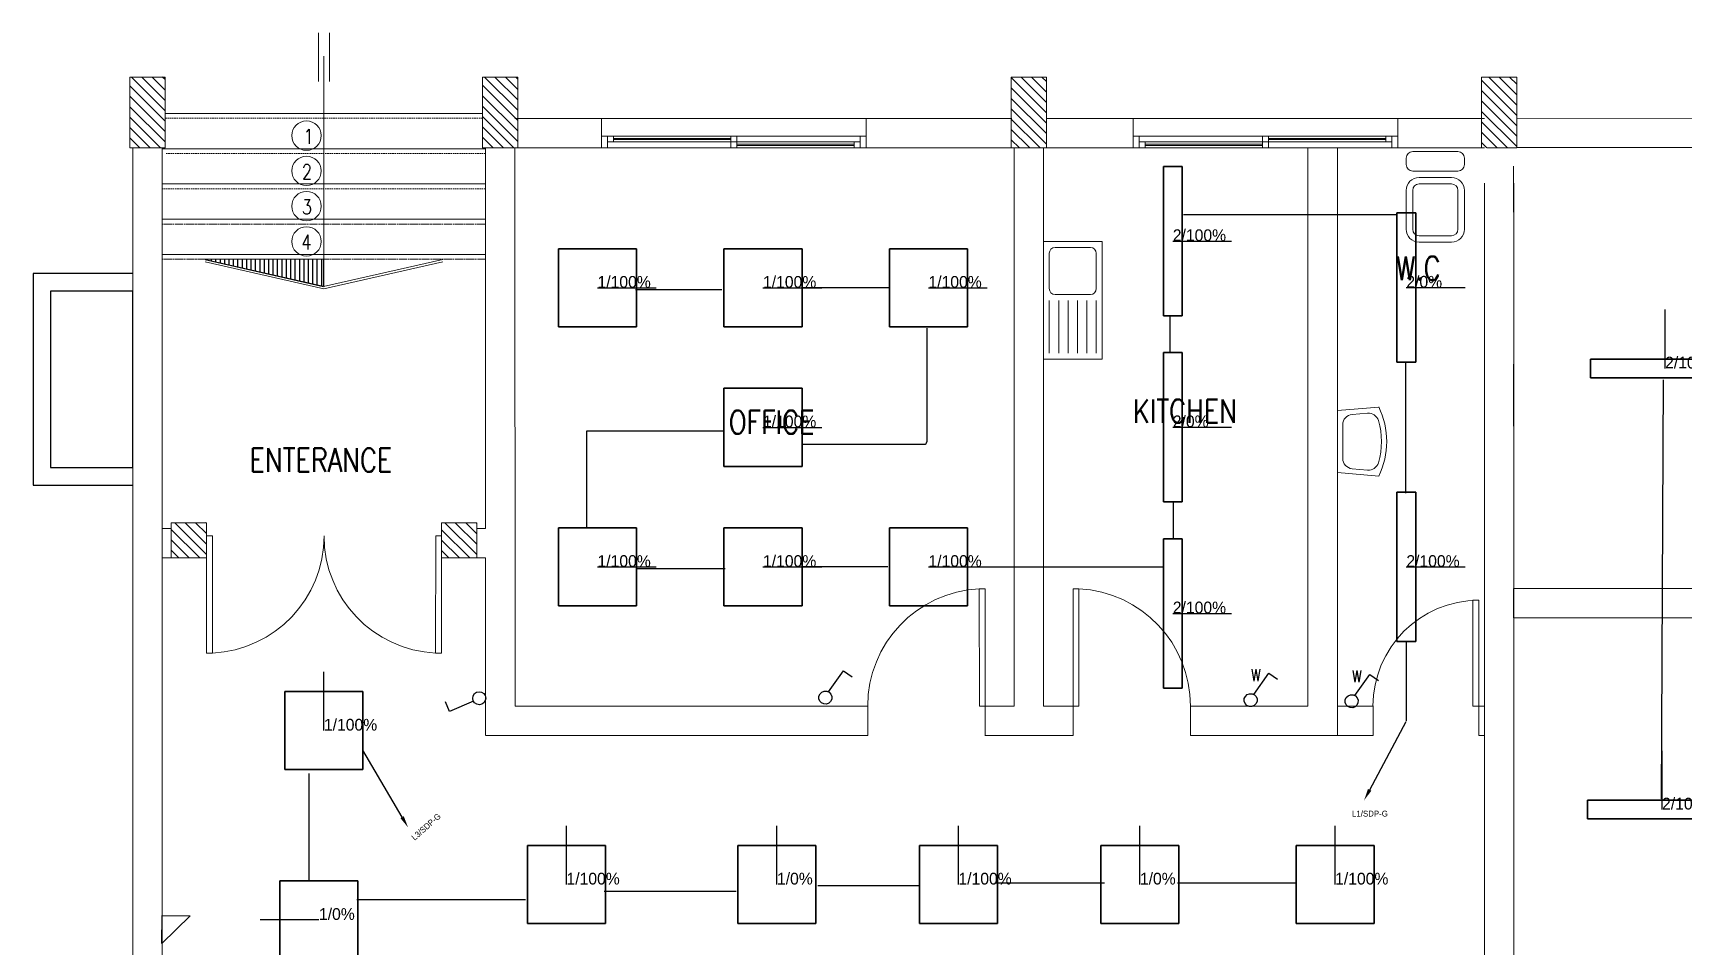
# Model space of a CAD drawing. Header units: millimetres. Extents: x 303 to 36482, y 801 to 16131.
# Drawn here: x 303 to 14342, y 8358 to 16131 of the extents above; entities that cross this region are included whole.
import ezdxf
from ezdxf import colors
from ezdxf.entities.mleader import LeaderData, LeaderLine
from ezdxf.enums import TextEntityAlignment as Align
from ezdxf.math import Vec2, Vec3

# ---------------------------------------------------------------- set-up
doc = ezdxf.new("R2010")
doc.units = ezdxf.units.MM
doc.header["$MEASUREMENT"] = 0
doc.linetypes.add('DASHED2', pattern=[9.525, 6.35, -3.175])
for name, color, linetype, lineweight in [('COLUMNS', 5, 'Continuous', 0), ('COLUMNS1', 4, 'Continuous', 0), ('DOOR', 2, 'Continuous', 0), ('E-LT-SW', 7, 'Continuous', 25), ('STAIR', 2, 'Continuous', 0), ('TEXT', 2, 'Continuous', 0), ('WALL', 7, 'Continuous', 0), ('WC', 2, 'Continuous', 0), ('WINDOW', 4, 'Continuous', 0)]:
    doc.layers.add(name, color=color, linetype=linetype, lineweight=lineweight)
for name, color, linetype in [('DLXLUM', 2, 'Continuous'), ('DLXLUMEX', 2, 'Continuous'), ('HATCH', 1, 'Continuous'), ('R2V', 6, 'Continuous'), ('Wiring1', 80, 'Continuous')]:
    doc.layers.add(name, color=color, linetype=linetype)
doc.styles.add('ROMANS', font='romans.shx', dxfattribs={"width": 0.7, "height": 2.5})
doc.styles.add('ROMDIM', font='romans.shx', dxfattribs={"width": 0.65})
pattern_1 = [(225, (-2737684.39, -9928946.41), (44.19417382, -44.19417382), [])]
pattern_2 = [(225, (-2738184.39, -9928946.41), (44.19417382, -44.19417382), [])]

# ---------------------------------------------------------------- blocks, each defined once
blk = doc.blocks.new('*U17')
for p, q in [((332, 332), (-332, 332)), ((-332, 332), (-332, -332)), ((-332, 332), (-332, -332)), ((-332, -332), (-332, 332)), ((-332, 332), (-332, 332)), ((332, 332), (-332, 332)), ((-332, 332), (-332, 332)), ((-332, 332), (332, 332)), ((-332, -332), (-332, 332)), ((-332, 332), (332, 332)), ((332, -332), (332, 332)), ((332, 332), (332, 332)), ((332, -332), (332, 332)), ((332, 332), (332, 332)), ((332, 332), (332, -332)), ((332, 332), (332, -332)), ((-332, -332), (332, -332)), ((-332, -332), (-332, -332)), ((-332, -332), (332, -332)), ((332, -332), (-332, -332)), ((-332, -332), (-332, -332)), ((332, -332), (-332, -332)), ((332, -332), (332, -332)), ((332, -332), (332, -332))]:
    blk.add_line(p, q)
at = {"color": 1}
blk.add_line((0, 0), (500, 0), dxfattribs=at)
at = {"layer": 'DLXLUMEX', "color": 7}
blk.add_text('1/100%', height=100, dxfattribs=at).set_placement((0, 0))
blk = doc.blocks.new('*U42')
for p, q in [((332, 332), (-332, 332)), ((-332, 332), (-332, -332)), ((-332, 332), (-332, -332)), ((-332, -332), (-332, 332)), ((-332, 332), (-332, 332)), ((332, 332), (-332, 332)), ((-332, 332), (-332, 332)), ((-332, 332), (332, 332)), ((-332, -332), (-332, 332)), ((-332, 332), (332, 332)), ((332, -332), (332, 332)), ((332, 332), (332, 332)), ((332, -332), (332, 332)), ((332, 332), (332, 332)), ((332, 332), (332, -332)), ((332, 332), (332, -332)), ((-332, -332), (332, -332)), ((-332, -332), (-332, -332)), ((-332, -332), (332, -332)), ((332, -332), (-332, -332)), ((-332, -332), (-332, -332)), ((332, -332), (-332, -332)), ((332, -332), (332, -332)), ((332, -332), (332, -332))]:
    blk.add_line(p, q)
at = {"color": 1}
blk.add_line((0, 0), (500, 0), dxfattribs=at)
at = {"layer": 'DLXLUMEX', "color": 7}
blk.add_text('1/100%', height=100, dxfattribs=at).set_placement((0, 0))
blk = doc.blocks.new('*U53')
for p, q in [((332, 332), (-332, 332)), ((-332, 332), (-332, -332)), ((-332, 332), (-332, -332)), ((-332, -332), (-332, 332)), ((-332, 332), (-332, 332)), ((332, 332), (-332, 332)), ((-332, 332), (-332, 332)), ((-332, 332), (332, 332)), ((-332, -332), (-332, 332)), ((-332, 332), (332, 332)), ((332, -332), (332, 332)), ((332, 332), (332, 332)), ((332, -332), (332, 332)), ((332, 332), (332, 332)), ((332, 332), (332, -332)), ((332, 332), (332, -332)), ((-332, -332), (332, -332)), ((-332, -332), (-332, -332)), ((-332, -332), (332, -332)), ((332, -332), (-332, -332)), ((-332, -332), (-332, -332)), ((332, -332), (-332, -332)), ((332, -332), (332, -332)), ((332, -332), (332, -332))]:
    blk.add_line(p, q)
at = {"color": 1}
blk.add_line((0, 0), (500, 0), dxfattribs=at)
at = {"layer": 'DLXLUMEX', "color": 7}
blk.add_text('1/100%', height=100, dxfattribs=at).set_placement((0, 0))
blk = doc.blocks.new('*U64')
for p, q in [((332, 332), (-332, 332)), ((-332, 332), (-332, -332)), ((-332, 332), (-332, -332)), ((-332, -332), (-332, 332)), ((-332, 332), (-332, 332)), ((332, 332), (-332, 332)), ((-332, 332), (-332, 332)), ((-332, 332), (332, 332)), ((-332, -332), (-332, 332)), ((-332, 332), (332, 332)), ((332, -332), (332, 332)), ((332, 332), (332, 332)), ((332, -332), (332, 332)), ((332, 332), (332, 332)), ((332, 332), (332, -332)), ((332, 332), (332, -332)), ((-332, -332), (332, -332)), ((-332, -332), (-332, -332)), ((-332, -332), (332, -332)), ((332, -332), (-332, -332)), ((-332, -332), (-332, -332)), ((332, -332), (-332, -332)), ((332, -332), (332, -332)), ((332, -332), (332, -332))]:
    blk.add_line(p, q)
at = {"color": 1}
blk.add_line((0, 0), (500, 0), dxfattribs=at)
at = {"layer": 'DLXLUMEX', "color": 7}
blk.add_text('1/100%', height=100, dxfattribs=at).set_placement((0, 0))
blk = doc.blocks.new('*U75')
for p, q in [((332, 332), (-332, 332)), ((-332, 332), (-332, -332)), ((-332, 332), (-332, -332)), ((-332, -332), (-332, 332)), ((-332, 332), (-332, 332)), ((332, 332), (-332, 332)), ((-332, 332), (-332, 332)), ((-332, 332), (332, 332)), ((-332, -332), (-332, 332)), ((-332, 332), (332, 332)), ((332, -332), (332, 332)), ((332, 332), (332, 332)), ((332, -332), (332, 332)), ((332, 332), (332, 332)), ((332, 332), (332, -332)), ((332, 332), (332, -332)), ((-332, -332), (332, -332)), ((-332, -332), (-332, -332)), ((-332, -332), (332, -332)), ((332, -332), (-332, -332)), ((-332, -332), (-332, -332)), ((332, -332), (-332, -332)), ((332, -332), (332, -332)), ((332, -332), (332, -332))]:
    blk.add_line(p, q)
at = {"color": 1}
blk.add_line((0, 0), (500, 0), dxfattribs=at)
at = {"layer": 'DLXLUMEX', "color": 7}
blk.add_text('1/100%', height=100, dxfattribs=at).set_placement((0, 0))
blk = doc.blocks.new('*U86')
for p, q in [((332, 332), (-332, 332)), ((-332, 332), (-332, -332)), ((-332, 332), (-332, -332)), ((-332, -332), (-332, 332)), ((-332, 332), (-332, 332)), ((332, 332), (-332, 332)), ((-332, 332), (-332, 332)), ((-332, 332), (332, 332)), ((-332, -332), (-332, 332)), ((-332, 332), (332, 332)), ((332, -332), (332, 332)), ((332, 332), (332, 332)), ((332, -332), (332, 332)), ((332, 332), (332, 332)), ((332, 332), (332, -332)), ((332, 332), (332, -332)), ((-332, -332), (332, -332)), ((-332, -332), (-332, -332)), ((-332, -332), (332, -332)), ((332, -332), (-332, -332)), ((-332, -332), (-332, -332)), ((332, -332), (-332, -332)), ((332, -332), (332, -332)), ((332, -332), (332, -332))]:
    blk.add_line(p, q)
at = {"color": 1}
blk.add_line((0, 0), (500, 0), dxfattribs=at)
at = {"layer": 'DLXLUMEX', "color": 7}
blk.add_text('1/100%', height=100, dxfattribs=at).set_placement((0, 0))
blk = doc.blocks.new('*U97')
for p, q in [((332, 332), (-332, 332)), ((-332, 332), (-332, -332)), ((-332, 332), (-332, -332)), ((-332, -332), (-332, 332)), ((-332, 332), (-332, 332)), ((332, 332), (-332, 332)), ((-332, 332), (-332, 332)), ((-332, 332), (332, 332)), ((-332, -332), (-332, 332)), ((-332, 332), (332, 332)), ((332, -332), (332, 332)), ((332, 332), (332, 332)), ((332, -332), (332, 332)), ((332, 332), (332, 332)), ((332, 332), (332, -332)), ((332, 332), (332, -332)), ((-332, -332), (332, -332)), ((-332, -332), (-332, -332)), ((-332, -332), (332, -332)), ((332, -332), (-332, -332)), ((-332, -332), (-332, -332)), ((332, -332), (-332, -332)), ((332, -332), (332, -332)), ((332, -332), (332, -332))]:
    blk.add_line(p, q)
at = {"color": 1}
blk.add_line((0, 0), (500, 0), dxfattribs=at)
at = {"layer": 'DLXLUMEX', "color": 7}
blk.add_text('1/100%', height=100, dxfattribs=at).set_placement((0, 0))
blk = doc.blocks.new('*U38')
for p, q in [((80, 635), (-80, 635)), ((-80, 635), (-80, -635)), ((-80, 635), (-80, -635)), ((-80, -635), (-80, 635)), ((-80, 635), (-80, 635)), ((80, 635), (-80, 635)), ((-80, 635), (-80, 635)), ((-80, 635), (80, 635)), ((-80, -635), (-80, 635)), ((-80, 635), (80, 635)), ((80, -635), (80, 635)), ((80, 635), (80, 635)), ((80, -635), (80, 635)), ((80, 635), (80, 635)), ((80, 635), (80, -635)), ((80, 635), (80, -635)), ((-80, -635), (80, -635)), ((-80, -635), (-80, -635)), ((-80, -635), (80, -635)), ((80, -635), (-80, -635)), ((-80, -635), (-80, -635)), ((80, -635), (-80, -635)), ((80, -635), (80, -635)), ((80, -635), (80, -635))]:
    blk.add_line(p, q)
at = {"color": 1}
blk.add_line((0, 0), (500, 0), dxfattribs=at)
at = {"layer": 'DLXLUMEX', "color": 7}
blk.add_text('2/100%', height=100, dxfattribs=at).set_placement((0, 0))
blk = doc.blocks.new('*U39')
for p, q in [((80, 635), (-80, 635)), ((-80, 635), (-80, -635)), ((-80, 635), (-80, -635)), ((-80, -635), (-80, 635)), ((-80, 635), (-80, 635)), ((80, 635), (-80, 635)), ((-80, 635), (-80, 635)), ((-80, 635), (80, 635)), ((-80, -635), (-80, 635)), ((-80, 635), (80, 635)), ((80, -635), (80, 635)), ((80, 635), (80, 635)), ((80, -635), (80, 635)), ((80, 635), (80, 635)), ((80, 635), (80, -635)), ((80, 635), (80, -635)), ((-80, -635), (80, -635)), ((-80, -635), (-80, -635)), ((-80, -635), (80, -635)), ((80, -635), (-80, -635)), ((-80, -635), (-80, -635)), ((80, -635), (-80, -635)), ((80, -635), (80, -635)), ((80, -635), (80, -635))]:
    blk.add_line(p, q)
at = {"color": 1}
blk.add_line((0, 0), (500, 0), dxfattribs=at)
at = {"layer": 'DLXLUMEX', "color": 7}
blk.add_text('2/0%', height=100, dxfattribs=at).set_placement((0, 0))
blk = doc.blocks.new('*U40')
for p, q in [((80, 635), (-80, 635)), ((-80, 635), (-80, -635)), ((-80, -635), (-80, 635)), ((-80, 635), (-80, 635)), ((-80, 635), (-80, -635)), ((80, 635), (-80, 635)), ((-80, 635), (-80, 635)), ((-80, 635), (80, 635)), ((-80, -635), (-80, 635)), ((-80, 635), (80, 635)), ((80, -635), (80, 635)), ((80, 635), (80, 635)), ((80, -635), (80, 635)), ((80, 635), (80, 635)), ((80, 635), (80, -635)), ((80, 635), (80, -635)), ((-80, -635), (80, -635)), ((-80, -635), (-80, -635)), ((-80, -635), (80, -635)), ((80, -635), (-80, -635)), ((-80, -635), (-80, -635)), ((80, -635), (-80, -635)), ((80, -635), (80, -635)), ((80, -635), (80, -635))]:
    blk.add_line(p, q)
at = {"color": 1}
blk.add_line((0, 0), (500, 0), dxfattribs=at)
at = {"layer": 'DLXLUMEX', "color": 7}
blk.add_text('2/100%', height=100, dxfattribs=at).set_placement((0, 0))
blk = doc.blocks.new('*U50')
for p, q in [((80, 635), (-80, 635)), ((-80, 635), (-80, -635)), ((-80, 635), (-80, -635)), ((-80, -635), (-80, 635)), ((-80, 635), (-80, 635)), ((-80, 635), (-80, 635)), ((-80, 635), (80, 635)), ((80, 635), (-80, 635)), ((-80, -635), (-80, 635)), ((-80, 635), (80, 635)), ((80, -635), (80, 635)), ((80, 635), (80, 635)), ((80, -635), (80, 635)), ((80, 635), (80, 635)), ((80, 635), (80, -635)), ((80, 635), (80, -635)), ((-80, -635), (80, -635)), ((-80, -635), (-80, -635)), ((-80, -635), (80, -635)), ((80, -635), (-80, -635)), ((-80, -635), (-80, -635)), ((80, -635), (-80, -635)), ((80, -635), (80, -635)), ((80, -635), (80, -635))]:
    blk.add_line(p, q)
at = {"color": 1}
blk.add_line((0, 0), (500, 0), dxfattribs=at)
at = {"layer": 'DLXLUMEX', "color": 7}
blk.add_text('2/100%', height=100, dxfattribs=at).set_placement((0, 0))
blk = doc.blocks.new('*U51')
for p, q in [((80, 635), (-80, 635)), ((-80, 635), (-80, -635)), ((-80, 635), (-80, -635)), ((-80, -635), (-80, 635)), ((-80, 635), (-80, 635)), ((-80, 635), (-80, 635)), ((-80, 635), (80, 635)), ((80, 635), (-80, 635)), ((-80, -635), (-80, 635)), ((-80, 635), (80, 635)), ((80, -635), (80, 635)), ((80, 635), (80, 635)), ((80, -635), (80, 635)), ((80, 635), (80, 635)), ((80, 635), (80, -635)), ((80, 635), (80, -635)), ((-80, -635), (80, -635)), ((-80, -635), (-80, -635)), ((-80, -635), (80, -635)), ((80, -635), (-80, -635)), ((-80, -635), (-80, -635)), ((80, -635), (-80, -635)), ((80, -635), (80, -635)), ((80, -635), (80, -635))]:
    blk.add_line(p, q)
at = {"color": 1}
blk.add_line((0, 0), (500, 0), dxfattribs=at)
at = {"layer": 'DLXLUMEX', "color": 7}
blk.add_text('2/0%', height=100, dxfattribs=at).set_placement((0, 0))
blk = doc.blocks.new('*U61')
at = {"color": 1}
blk.add_line((0, 0), (0, 500), dxfattribs=at)
for p, q in [((635, 80), (-635, 80)), ((-635, 80), (-635, -80)), ((-635, 80), (-635, -80)), ((-635, -80), (-635, 80)), ((-635, 80), (-635, 80)), ((635, 80), (-635, 80)), ((-635, 80), (-635, 80)), ((-635, 80), (635, 80)), ((-635, -80), (-635, 80)), ((-635, 80), (635, 80)), ((635, -80), (635, 80)), ((635, 80), (635, 80)), ((635, -80), (635, 80)), ((635, 80), (635, 80)), ((635, 80), (635, -80)), ((635, 80), (635, -80)), ((-635, -80), (635, -80)), ((-635, -80), (635, -80)), ((635, -80), (-635, -80)), ((-635, -80), (-635, -80)), ((-635, -80), (-635, -80)), ((635, -80), (-635, -80)), ((635, -80), (635, -80)), ((635, -80), (635, -80))]:
    blk.add_line(p, q)
at = {"layer": 'DLXLUMEX', "color": 7}
blk.add_text('2/100%', height=100, dxfattribs=at).set_placement((0, 0))
blk = doc.blocks.new('*U73')
at = {"color": 1}
blk.add_line((0, 0), (0, 500), dxfattribs=at)
for p, q in [((635, 80), (-635, 80)), ((-635, 80), (-635, -80)), ((-635, 80), (-635, -80)), ((-635, -80), (-635, 80)), ((-635, 80), (-635, 80)), ((635, 80), (-635, 80)), ((-635, 80), (-635, 80)), ((-635, 80), (635, 80)), ((-635, -80), (-635, 80)), ((-635, 80), (635, 80)), ((635, -80), (635, 80)), ((635, 80), (635, 80)), ((635, -80), (635, 80)), ((635, 80), (635, 80)), ((635, 80), (635, -80)), ((635, 80), (635, -80)), ((-635, -80), (635, -80)), ((-635, -80), (635, -80)), ((635, -80), (-635, -80)), ((-635, -80), (-635, -80)), ((-635, -80), (-635, -80)), ((635, -80), (-635, -80)), ((635, -80), (635, -80)), ((635, -80), (635, -80))]:
    blk.add_line(p, q)
at = {"layer": 'DLXLUMEX', "color": 7}
blk.add_text('2/100%', height=100, dxfattribs=at).set_placement((0, 0))
blk = doc.blocks.new('*U128')
for p, q in [((332, 332), (-332, 332)), ((-332, 332), (-332, -332)), ((-332, 332), (-332, -332)), ((-332, -332), (-332, 332)), ((-332, 332), (-332, 332)), ((332, 332), (-332, 332)), ((-332, 332), (-332, 332)), ((-332, 332), (332, 332)), ((-332, -332), (-332, 332)), ((-332, 332), (332, 332)), ((332, -332), (332, 332)), ((332, -332), (332, 332)), ((332, 332), (332, 332)), ((332, 332), (332, -332)), ((332, 332), (332, 332)), ((332, 332), (332, -332)), ((-332, -332), (332, -332)), ((-332, -332), (332, -332)), ((332, -332), (-332, -332)), ((-332, -332), (-332, -332)), ((-332, -332), (-332, -332)), ((332, -332), (-332, -332)), ((332, -332), (332, -332)), ((332, -332), (332, -332))]:
    blk.add_line(p, q)
at = {"color": 1}
blk.add_line((0, 0), (-500, 0), dxfattribs=at)
at = {"layer": 'DLXLUMEX', "color": 7}
blk.add_text('1/0%', height=100, dxfattribs=at).set_placement((0, 0))
blk = doc.blocks.new('*U129')
at = {"color": 1}
blk.add_line((0, 0), (0, 500), dxfattribs=at)
for p, q in [((332, 332), (-332, 332)), ((-332, 332), (-332, -332)), ((-332, 332), (-332, -332)), ((-332, -332), (-332, 332)), ((-332, 332), (-332, 332)), ((332, 332), (-332, 332)), ((-332, 332), (-332, 332)), ((-332, 332), (332, 332)), ((-332, -332), (-332, 332)), ((-332, 332), (332, 332)), ((332, -332), (332, 332)), ((332, 332), (332, 332)), ((332, -332), (332, 332)), ((332, 332), (332, 332)), ((332, 332), (332, -332)), ((332, 332), (332, -332)), ((-332, -332), (332, -332)), ((-332, -332), (332, -332)), ((332, -332), (-332, -332)), ((-332, -332), (-332, -332)), ((-332, -332), (-332, -332)), ((332, -332), (-332, -332)), ((332, -332), (332, -332)), ((332, -332), (332, -332))]:
    blk.add_line(p, q)
at = {"layer": 'DLXLUMEX', "color": 7}
blk.add_text('1/100%', height=100, dxfattribs=at).set_placement((0, 0))
blk = doc.blocks.new('*U20')
at = {"color": 1}
blk.add_line((0, 0), (0, 500), dxfattribs=at)
for p, q in [((332, 332), (-332, 332)), ((-332, 332), (-332, -332)), ((-332, 332), (-332, -332)), ((-332, -332), (-332, 332)), ((-332, 332), (-332, 332)), ((332, 332), (-332, 332)), ((-332, 332), (-332, 332)), ((-332, 332), (332, 332)), ((-332, -332), (-332, 332)), ((-332, 332), (332, 332)), ((332, -332), (332, 332)), ((332, 332), (332, 332)), ((332, 332), (332, 332)), ((332, 332), (332, -332)), ((332, -332), (332, 332)), ((332, 332), (332, -332)), ((-332, -332), (332, -332)), ((-332, -332), (332, -332)), ((332, -332), (-332, -332)), ((-332, -332), (-332, -332)), ((-332, -332), (-332, -332)), ((332, -332), (-332, -332)), ((332, -332), (332, -332)), ((332, -332), (332, -332))]:
    blk.add_line(p, q)
at = {"layer": 'DLXLUMEX', "color": 7}
blk.add_text('1/100%', height=100, dxfattribs=at).set_placement((0, 0))
blk = doc.blocks.new('*U21')
at = {"color": 1}
blk.add_line((0, 0), (0, 500), dxfattribs=at)
for p, q in [((332, 332), (-332, 332)), ((-332, 332), (-332, -332)), ((-332, 332), (-332, -332)), ((-332, -332), (-332, 332)), ((-332, 332), (-332, 332)), ((332, 332), (-332, 332)), ((-332, 332), (-332, 332)), ((-332, 332), (332, 332)), ((-332, -332), (-332, 332)), ((-332, 332), (332, 332)), ((332, -332), (332, 332)), ((332, 332), (332, 332)), ((332, 332), (332, 332)), ((332, 332), (332, -332)), ((332, -332), (332, 332)), ((332, 332), (332, -332)), ((-332, -332), (332, -332)), ((-332, -332), (332, -332)), ((332, -332), (-332, -332)), ((-332, -332), (-332, -332)), ((-332, -332), (-332, -332)), ((332, -332), (-332, -332)), ((332, -332), (332, -332)), ((332, -332), (332, -332))]:
    blk.add_line(p, q)
at = {"layer": 'DLXLUMEX', "color": 7}
blk.add_text('1/0%', height=100, dxfattribs=at).set_placement((0, 0))
blk = doc.blocks.new('*U22')
at = {"color": 1}
blk.add_line((0, 0), (0, 500), dxfattribs=at)
for p, q in [((332, 332), (-332, 332)), ((-332, 332), (-332, -332)), ((-332, 332), (-332, -332)), ((-332, -332), (-332, 332)), ((-332, 332), (-332, 332)), ((332, 332), (-332, 332)), ((-332, 332), (-332, 332)), ((-332, 332), (332, 332)), ((-332, -332), (-332, 332)), ((-332, 332), (332, 332)), ((332, -332), (332, 332)), ((332, 332), (332, 332)), ((332, 332), (332, 332)), ((332, 332), (332, -332)), ((332, -332), (332, 332)), ((332, 332), (332, -332)), ((-332, -332), (332, -332)), ((332, -332), (-332, -332)), ((-332, -332), (-332, -332)), ((-332, -332), (332, -332)), ((-332, -332), (-332, -332)), ((332, -332), (-332, -332)), ((332, -332), (332, -332)), ((332, -332), (332, -332))]:
    blk.add_line(p, q)
at = {"layer": 'DLXLUMEX', "color": 7}
blk.add_text('1/100%', height=100, dxfattribs=at).set_placement((0, 0))
blk = doc.blocks.new('*U23')
at = {"color": 1}
blk.add_line((0, 0), (0, 500), dxfattribs=at)
for p, q in [((332, 332), (-332, 332)), ((-332, 332), (-332, -332)), ((-332, 332), (-332, -332)), ((-332, -332), (-332, 332)), ((-332, 332), (-332, 332)), ((332, 332), (-332, 332)), ((-332, 332), (-332, 332)), ((-332, 332), (332, 332)), ((-332, -332), (-332, 332)), ((-332, 332), (332, 332)), ((332, -332), (332, 332)), ((332, 332), (332, 332)), ((332, 332), (332, 332)), ((332, 332), (332, -332)), ((332, -332), (332, 332)), ((332, 332), (332, -332)), ((-332, -332), (332, -332)), ((-332, -332), (332, -332)), ((332, -332), (-332, -332)), ((-332, -332), (-332, -332)), ((-332, -332), (-332, -332)), ((332, -332), (-332, -332)), ((332, -332), (332, -332)), ((332, -332), (332, -332))]:
    blk.add_line(p, q)
at = {"layer": 'DLXLUMEX', "color": 7}
blk.add_text('1/0%', height=100, dxfattribs=at).set_placement((0, 0))
blk = doc.blocks.new('*U24')
at = {"color": 1}
blk.add_line((0, 0), (0, 500), dxfattribs=at)
for p, q in [((332, 332), (-332, 332)), ((-332, 332), (-332, -332)), ((-332, 332), (-332, -332)), ((-332, -332), (-332, 332)), ((-332, 332), (-332, 332)), ((332, 332), (-332, 332)), ((-332, 332), (-332, 332)), ((-332, 332), (332, 332)), ((-332, -332), (-332, 332)), ((-332, 332), (332, 332)), ((332, -332), (332, 332)), ((332, 332), (332, 332)), ((332, 332), (332, 332)), ((332, 332), (332, -332)), ((332, -332), (332, 332)), ((332, 332), (332, -332)), ((-332, -332), (332, -332)), ((-332, -332), (332, -332)), ((332, -332), (-332, -332)), ((-332, -332), (-332, -332)), ((-332, -332), (-332, -332)), ((332, -332), (-332, -332)), ((332, -332), (332, -332)), ((332, -332), (332, -332))]:
    blk.add_line(p, q)
at = {"layer": 'DLXLUMEX', "color": 7}
blk.add_text('1/100%', height=100, dxfattribs=at).set_placement((0, 0))
blk = doc.blocks.new('SW01')
at = {"layer": 'E-LT-SW', "color": 7}
for p, q in [((41, 113), (222, 294)), ((222, 294), (296, 220))]:
    blk.add_line(p, q, dxfattribs=at)
blk.add_circle((0, 64), 64, dxfattribs=at)
blk = doc.blocks.new('Water switch')
at = {"layer": 'E-LT-SW', "xscale": 0.8650601911002302, "yscale": 0.8650601342922073, "zscale": 0.8650601323381149, "rotation": 9.81018626064502}
blk.add_blockref('SW01', (27912, 3723), dxfattribs=at)
at = {"layer": 'TEXT', "color": 2, "style": 'ROMDIM', "width": 0.8}
blk.add_text('W', height=101, dxfattribs=at).set_placement((27947, 3990), align=Align.MIDDLE)

msp = doc.modelspace()

# ---------------------------------------------------------------- hatches: boundary and pattern name
at = {"layer": 'HATCH', "linetype": 'Continuous', "extrusion": (0, 0, -1)}
h = msp.add_hatch(dxfattribs=at)
h.set_pattern_fill('ANSI31', color=9, style=0)
h.set_pattern_definition(pattern_1)
h.paths.add_polyline_path([(-1127, 15756), (-1377, 15756), (-1377, 15756), (-1427, 15756), (-1427, 15506), (-1427, 15506), (-1427, 15154), (-1127, 15153)])
h.paths.add_polyline_path([(-1127, 15756), (-1127, 15756), (-1127, 15756), (-1127, 15756), (-1127, 15756), (-1127, 15756), (-1127, 15756), (-1127, 15756)])
h = msp.add_hatch(dxfattribs=at)
h.set_pattern_fill('ANSI31', color=9, style=0)
h.set_pattern_definition(pattern_1)
h.paths.add_polyline_path([(-4127, 15756), (-4377, 15756), (-4377, 15756), (-4427, 15756), (-4427, 15506), (-4427, 15506), (-4427, 15154), (-4127, 15153)])
h = msp.add_hatch(dxfattribs=at)
h.set_pattern_fill('ANSI31', color=9, style=0)
h.set_pattern_definition(pattern_2)
h.paths.add_polyline_path([(-8627, 15756), (-8877, 15756), (-8877, 15756), (-8927, 15756), (-8927, 15506), (-8927, 15506), (-8927, 15154), (-8627, 15153)])
h = msp.add_hatch(dxfattribs=at)
h.set_pattern_fill('ANSI31', color=9, style=0)
h.set_pattern_definition(pattern_2)
h.paths.add_polyline_path([(-12627, 15756), (-12877, 15756), (-12877, 15756), (-12927, 15756), (-12927, 15506), (-12927, 15506), (-12927, 15154), (-12627, 15153)])
h = msp.add_hatch(dxfattribs=at)
h.set_pattern_fill('ANSI31', color=9, style=0)
h.set_pattern_definition([(225, (-2482873.797, -9966056.15), (44.19417382, -44.19417382), [])])
h.paths.add_polyline_path([(-1779, 11666), (-1479, 11666), (-1479, 11917), (-1479, 11966), (-1779, 11966)])
h.paths.add_polyline_path([(-3779, 11666), (-3779, 11966), (-4079, 11966), (-4079, 11916), (-4079, 11916), (-4079, 11666)])
h.paths.add_polyline_path([(-3779, 11666), (-3779, 11666), (-3779, 11666), (-3779, 11666), (-3779, 11666), (-3779, 11666)])
h.paths.add_polyline_path([(-3779, 11666), (-3779, 11666), (-3779, 11666), (-3779, 11666), (-3779, 11666), (-3779, 11666)])
at = {"layer": 'R2V', "linetype": 'Continuous'}
h = msp.add_hatch(dxfattribs=at)
h.set_pattern_fill('ANSI31', color=9, scale=300, angle=45, style=0)
h.set_pattern_definition([(270, (543771.77, 125058.66), (37.5, -7e-15), [])])
h.paths.add_polyline_path([(2778, 13977), (2778, 14206), (1768, 14205)])

# ---------------------------------------------------------------- linework, layer by layer
at = {"color": 9}
msp.add_line((12902, 11156), (12902, 11407), dxfattribs=at)
for p, q in [((1398, 8387), (1401, 8627)), ((1641, 8624), (1398, 8387)), ((1401, 8627), (1641, 8624))]:
    msp.add_line(p, q)
msp.add_lwpolyline([(1153, 14085), (303, 14085), (303, 12285), (1153, 12285)], dxfattribs=at)
msp.add_lwpolyline([(1153, 13935), (453, 13935), (453, 12435), (1153, 12435)], close=True, dxfattribs=at)
at = {"layer": 'COLUMNS', "color": 9}
for p, q in [((1427, 15754), (1127, 15754)), ((1127, 15154), (1127, 15754)), ((1427, 15578), (1427, 15754)), ((4427, 15754), (4127, 15754)), ((4127, 15154), (4127, 15754)), ((4427, 15578), (4427, 15754)), ((8927, 15754), (8627, 15754)), ((8627, 15154), (8627, 15754)), ((8927, 15578), (8927, 15754)), ((12927, 15754), (12627, 15754)), ((12627, 15154), (12627, 15754)), ((12927, 15578), (12927, 15754)), ((1427, 15154), (1427, 15328)), ((4427, 15154), (4427, 15328)), ((8927, 15154), (8927, 15328)), ((12927, 15154), (12927, 15328)), ((1177, 15154), (1127, 15154)), ((4177, 15154), (4127, 15154)), ((8677, 15154), (8627, 15154)), ((1479, 11966), (1779, 11966)), ((1479, 11917), (1479, 11966)), ((1779, 11965), (1779, 11666)), ((4079, 11966), (3779, 11966)), ((3779, 11965), (3779, 11666)), ((4079, 11917), (4079, 11966)), ((1479, 11666), (1779, 11666)), ((4079, 11666), (3779, 11666))]:
    msp.add_line(p, q, dxfattribs=at)
at = {"layer": 'COLUMNS1', "color": 9}
for p, q in [((1427, 15328), (1427, 15578)), ((4427, 15328), (4427, 15578)), ((8927, 15328), (8927, 15578)), ((12927, 15328), (12927, 15578)), ((1427, 15154), (1177, 15154)), ((4427, 15154), (4177, 15154)), ((8927, 15154), (8677, 15154)), ((12927, 15154), (12677, 15154)), ((12927, 15154), (12677, 15154)), ((1479, 11917), (1479, 11666)), ((4079, 11917), (4079, 11666))]:
    msp.add_line(p, q, dxfattribs=at)
at = {"layer": 'DOOR', "color": 9}
for p, q in [((4127, 15447), (1427, 15447)), ((4153, 15147), (1402, 15147)), ((4153, 14847), (1402, 14847)), ((4153, 14547), (1403, 14547)), ((4153, 14247), (1403, 14247))]:
    msp.add_line(p, q, dxfattribs=at)
for points in [[(1779, 11854), (1829, 11854), (1830, 10857), (1780, 10857)], [(3779, 11854), (3729, 11854), (3728, 10857), (3778, 10857)], [(8405, 10406), (8355, 10406), (8354, 11405), (8404, 11405)], [(9152, 10406), (9202, 10406), (9202, 11405), (9152, 11405)], [(12604, 10406), (12554, 10406), (12554, 11306), (12604, 11306)]]:
    msp.add_lwpolyline(points, close=True, dxfattribs=at)
at = {"layer": 'DOOR', "color": 9, "extrusion": (0, 0, -1)}
for centre, radius, start, end in [((-1781, 11854), 998, 180.0158, 267.1843), ((-3777, 11854), 998, 272.8157, 359.9842), ((-8405, 10406), 1000, 0, 87.0854)]:
    msp.add_arc(centre, radius, start, end, dxfattribs=at)
at = {"layer": 'DOOR', "color": 9}
for centre, radius, start, end in [((9152, 10406), 1000, 0, 87.0854), ((12604, 10406), 900, 90, 180)]:
    msp.add_arc(centre, radius, start, end, dxfattribs=at)
at = {"layer": 'R2V', "color": 9, "linetype": 'Continuous'}
msp.add_lwpolyline([(2778, 13977), (2778, 14206), (1768, 14205), (2774, 13976)], dxfattribs=at)
at = {"layer": 'STAIR', "color": 9}
for p, q in [((2731, 16131), (2731, 15717)), ((2826, 16131), (2826, 15717)), ((2778, 15933), (2778, 13977)), ((2782, 13976), (1768, 14205)), ((2778, 13956), (1768, 14185)), ((2774, 13976), (3789, 14205)), ((2778, 13956), (3789, 14185))]:
    msp.add_line(p, q, dxfattribs=at)
at = {"layer": 'STAIR', "color": 9, "linetype": 'DASHED2', "ltscale": 2}
for p, q in [((4127, 15406), (1427, 15406)), ((4153, 15106), (1434, 15106)), ((4153, 14806), (1402, 14806)), ((4153, 14506), (1403, 14506)), ((4154, 14206), (1403, 14206))]:
    msp.add_line(p, q, dxfattribs=at)
at = {"layer": 'STAIR', "color": 9, "linetype": 'DASHED2', "ltscale": 10}
for p, q in [((4153, 14506), (1403, 14506)), ((4154, 14206), (1403, 14206))]:
    msp.add_line(p, q, dxfattribs=at)
at = {"layer": 'TEXT', "color": 9}
for centre in [(2630, 15258), (2630, 14958), (2630, 14658), (2630, 14358)]:
    msp.add_circle(centre, 125, dxfattribs=at)
at = {"layer": 'WALL', "color": 9}
for p, q in [((5141, 15404), (4403, 15404)), ((5141, 15154), (5141, 15404)), ((7391, 15154), (7391, 15404)), ((8630, 15404), (7391, 15404)), ((9665, 15404), (8927, 15404)), ((9665, 15154), (9665, 15404)), ((11915, 15154), (11915, 15404)), ((11915, 15404), (12653, 15404)), ((12927, 15405), (16652, 15407)), ((1152, 15154), (1153, 8079)), ((1402, 15154), (1403, 8079)), ((4154, 11916), (4153, 15154)), ((4403, 15154), (4405, 10406)), ((5141, 15154), (4403, 15154)), ((8630, 15154), (7391, 15154)), ((8650, 15154), (8652, 10406)), ((8650, 15154), (8652, 10406)), ((8900, 15154), (8902, 10406)), ((8900, 15154), (8902, 10406)), ((9665, 15154), (8927, 15154)), ((11150, 10406), (11150, 15156)), ((11403, 10156), (11403, 15156)), ((11915, 15154), (12653, 15154)), ((12927, 15156), (16652, 15156)), ((12652, 14855), (12652, 11510)), ((12902, 14855), (12902, 11510)), ((1479, 11916), (1403, 11916)), ((4154, 11916), (4079, 11916)), ((1729, 11666), (1403, 11666)), ((4154, 11666), (3829, 11666)), ((4154, 11666), (4154, 10156)), ((12652, 11510), (12652, 7928)), ((12902, 11510), (12902, 7926)), ((20652, 11405), (12902, 11407)), ((20652, 11156), (12902, 11156)), ((7405, 10406), (4405, 10406)), ((7405, 10407), (7405, 10156)), ((8652, 10406), (8402, 10406)), ((8652, 10406), (8402, 10406)), ((8405, 10156), (8405, 10406)), ((9152, 10406), (8902, 10406)), ((9152, 10156), (9152, 10406)), ((9152, 10406), (9152, 10156)), ((9152, 10156), (9152, 10406)), ((9152, 10406), (9152, 10156)), ((10152, 10407), (10152, 10156)), ((10152, 10406), (11149, 10406)), ((11706, 10406), (11399, 10406)), ((11706, 10408), (11706, 10155)), ((12605, 10408), (12604, 10156)), ((12650, 10406), (12605, 10406)), ((7405, 10156), (4155, 10156)), ((8402, 10156), (9152, 10156)), ((10152, 10156), (11401, 10156)), ((11706, 10156), (11399, 10156)), ((12604, 10156), (12649, 10156))]:
    msp.add_line(p, q, dxfattribs=at)
at = {"layer": 'WC', "color": 9}
for p, q in [((11987, 15012), (11987, 15067)), ((12042, 15122), (12427, 15122)), ((12482, 15067), (12482, 15012)), ((12427, 14957), (12042, 14957)), ((12097, 14902), (12372, 14902)), ((12901, 14607), (12901, 14999)), ((11987, 14792), (11987, 14462)), ((12042, 14792), (12042, 14462)), ((12097, 14847), (12372, 14847)), ((12427, 14462), (12427, 14792)), ((12482, 14462), (12482, 14792)), ((12901, 14729), (12901, 14709)), ((8900, 14357), (9400, 14357)), ((8900, 13357), (8900, 14357)), ((9400, 13357), (9400, 14357)), ((12097, 14407), (12372, 14407)), ((12097, 14352), (12372, 14352)), ((8950, 13957), (8950, 14257)), ((9000, 14307), (9300, 14307)), ((9350, 13957), (9350, 14257)), ((11401, 14071), (11401, 13543)), ((12902, 14115), (12902, 13587)), ((9000, 13907), (9300, 13907)), ((8950, 13857), (8950, 13407)), ((9030, 13857), (9030, 13407)), ((9110, 13857), (9110, 13407)), ((9190, 13857), (9190, 13407)), ((9270, 13857), (9270, 13407)), ((9350, 13857), (9350, 13407)), ((8900, 13357), (9400, 13357)), ((12901, 13315), (12901, 12787)), ((11403, 12920), (11753, 12950)), ((11447, 12799), (11447, 12513)), ((11527, 12886), (11659, 12898)), ((11403, 12392), (11753, 12361)), ((11527, 12425), (11659, 12414))]:
    msp.add_line(p, q, dxfattribs=at)
at = {"layer": 'WC', "color": 9, "extrusion": (0, 0, -1)}
for centre, radius, start, end in [((-12042, 15067), 55, 0, 90), ((-12427, 15067), 55, 90, 180), ((-12042, 15012), 55, 270, 0), ((-12097, 14792), 110, 0, 90), ((-12372, 14792), 110, 90, 180), ((-12427, 15012), 55, 180, 270), ((-12097, 14792), 55, 0, 90), ((-12372, 14792), 55, 90, 180), ((-12097, 14462), 110, 270, 0), ((-12097, 14462), 55, 270, 0), ((-12372, 14462), 55, 180, 270), ((-12372, 14462), 110, 180, 270), ((-9000, 14257), 50, 0, 90), ((-9300, 14257), 50, 90, 180), ((-9000, 13957), 50, 270, 0), ((-9300, 13957), 50, 180, 270), ((-11144, 12656), 677, 154.1908, 205.8092), ((-11535, 12799), 88, 0, 85), ((-11666, 12810), 88, 85, 163.5184), ((-11144, 12656), 633, 163.5184, 196.4816), ((-11535, 12513), 88, 275, 0), ((-11666, 12501), 88, 196.4816, 275)]:
    msp.add_arc(centre, radius, start, end, dxfattribs=at)
at = {"layer": 'WINDOW', "color": 9}
for p, q in [((7391, 15404), (5141, 15404)), ((9665, 15404), (11915, 15404)), ((7391, 15254), (5141, 15254)), ((5191, 15254), (5191, 15154)), ((7341, 15204), (5191, 15204)), ((5241, 15204), (5241, 15254)), ((5241, 15234), (6241, 15234)), ((5241, 15224), (6241, 15224)), ((6241, 15254), (6241, 15154)), ((6291, 15254), (6291, 15154)), ((6291, 15184), (7291, 15184)), ((6291, 15174), (7291, 15174)), ((7291, 15204), (7291, 15154)), ((7341, 15254), (7341, 15154)), ((9665, 15254), (11915, 15254)), ((9715, 15254), (9715, 15154)), ((9715, 15204), (11865, 15204)), ((9765, 15204), (9765, 15154)), ((10765, 15184), (9765, 15184)), ((10765, 15174), (9765, 15174)), ((10765, 15254), (10765, 15154)), ((10815, 15254), (10815, 15154)), ((11815, 15234), (10815, 15234)), ((11815, 15224), (10815, 15224)), ((11815, 15204), (11815, 15254)), ((11865, 15254), (11865, 15154)), ((7391, 15154), (5141, 15154)), ((9665, 15154), (11915, 15154))]:
    msp.add_line(p, q, dxfattribs=at)
at = {"layer": 'Wiring1'}
for p, q in [((10093, 14587), (11911, 14587)), ((5429, 13948), (6165, 13948)), ((6850, 13966), (7586, 13966)), ((7907, 13620), (7907, 12653)), ((9978, 13414), (9978, 13719)), ((11982, 13336), (11982, 12218)), ((14173, 13181), (14155, 9618)), ((6182, 12745), (5013, 12745)), ((5013, 12745), (5013, 11932)), ((6850, 12633), (7887, 12633)), ((10008, 11833), (10008, 12138)), ((5437, 11577), (6191, 11577)), ((6850, 11594), (7577, 11594)), ((8258, 11592), (9919, 11592)), ((11988, 10951), (11988, 10281)), ((2652, 8926), (2652, 9834)), ((7841, 8879), (6980, 8879)), ((9419, 8902), (8486, 8902)), ((11045, 8902), (10040, 8902)), ((4493, 8759), (3059, 8759)), ((6287, 8831), (5163, 8831))]:
    msp.add_line(p, q, dxfattribs=at)
msp.add_arc((7887, 12653), 20, 270, 0, dxfattribs=at)

# ---------------------------------------------------------------- block references
at = {"layer": 'DLXLUM'}
for name, p in [('*U40', (10001, 14361)), ('*U51', (11988, 13965)), ('*U53', (5106, 13964)), ('*U75', (6514, 13964)), ('*U97', (7922, 13964)), ('*U61', (14190, 13278)), ('*U39', (10001, 12778)), ('*U17', (6514, 12777)), ('*U50', (11988, 11590)), ('*U42', (5106, 11590)), ('*U64', (6514, 11590)), ('*U86', (7922, 11590)), ('*U38', (10001, 11195)), ('*U129', (2778, 10198)), ('*U73', (14164, 9527)), ('*U20', (4842, 8889)), ('*U21', (6633, 8889)), ('*U22', (8177, 8889)), ('*U23', (9721, 8889)), ('*U24', (11382, 8889)), ('*U128', (2736, 8588))]:
    msp.add_blockref(name, p, dxfattribs=at)
at = {"layer": 'E-LT-SW', "yscale": 0.8650601342922073, "zscale": 0.8650601323381149}
for p, xscale, rotation in [((7054, 10424), 0.8650601911002302, 9.81018626064502), ((4120, 10525), 0.8650601911002301, 158.2334325022053)]:
    msp.add_blockref('SW01', p, dxfattribs=dict(at, xscale=xscale, rotation=rotation))
at = {"layer": 'Wiring1'}
for p in [(-17239, 6680), (-16380, 6670)]:
    msp.add_blockref('Water switch', p, dxfattribs=at)

# ---------------------------------------------------------------- texts
at = {"layer": 'TEXT', "color": 9, "style": 'ROMANS', "width": 0.8}
for s, height, p in [('1', 125, (2605, 15189)), ('2', 125, (2591, 14889)), ('3', 125, (2591, 14589)), ('4', 125, (2586, 14289)), ('W.C', 200, (11902, 14030)), ('OFFICE', 200, (6224, 12721)), ('KITCHEN', 200, (9662, 12815)), ('ENTERANCE', 200, (2146, 12399))]:
    msp.add_text(s, height=height, dxfattribs=at).set_placement(p)
at = {"layer": 'Wiring1', "insert": (3517, 9298), "char_height": 50, "attachment_point": 1, "rotation": 41.543}
msp.add_mtext_dynamic_manual_height_columns('L3/SDP-G', width=810.37, gutter_width=1, heights=[0], dxfattribs=at)
at = {"layer": 'Wiring1', "insert": (11526, 9517), "char_height": 50, "attachment_point": 1}
msp.add_mtext_dynamic_manual_height_columns('L1/SDP-G', width=810.37, gutter_width=1, heights=[0], dxfattribs=at)

# ---------------------------------------------------------------- leaders
at = {"layer": 'Wiring1'}
ml = msp.add_multileader_mtext('Standard', dxfattribs=at)
ml.set_content('', color=256)
ml.set_leader_properties()
ml.build(insert=Vec2(0, 0))
ml.multileader.update_dxf_attribs({"text_right_attachment_type": 6, "dogleg_length": 0.36, "arrow_head_size": 100})
ctx = ml.context
ctx.base_point, ctx.char_height, ctx.arrow_head_size, ctx.landing_gap_size, ctx.plane_origin = Vec3(11987, 10276), 0.18, 100, 0.09, Vec3(11629, 9606)
ctx.right_attachment = 6
notes = []
notes.append((ctx, [(0, (1, 1, 0), (11987, 10276), (1, 0), 0.36, [(0, [(11629, 9606)], 0, [])])]))
ctx.mtext.insert, ctx.mtext.flow_direction = Vec3(11987, 10276), 5
ml = msp.add_multileader_mtext('Standard', dxfattribs=at)
ml.set_content('', color=256)
ml.set_leader_properties()
ml.build(insert=Vec2(0, 0))
ml.multileader.update_dxf_attribs({"text_right_attachment_type": 6, "dogleg_length": 0.36, "arrow_head_size": 100})
ctx = ml.context
ctx.base_point, ctx.char_height, ctx.arrow_head_size, ctx.landing_gap_size, ctx.plane_origin, ctx.plane_x_axis, ctx.plane_y_axis = Vec3(3110, 10031), 0.18, 100, 0.09, Vec3(3494, 9375), Vec3(0.523222, 0.852196), Vec3(-0.852196, 0.523222)
ctx.right_attachment = 6
notes.append((ctx, [(0, (1, 1, 0), (3110, 10031), (0.523222, 0.852196), 0.36, [(0, [(3494, 9375)], 0, [])])]))
ctx.mtext.insert, ctx.mtext.text_direction, ctx.mtext.rotation, ctx.mtext.flow_direction = Vec3(3110, 10032), Vec3(0.523222, 0.852196), 1.020168, 5
for ctx, leaders in notes:
    for number, flags, end, landing, length, lines in leaders:
        leader = LeaderData()
        leader.index, (leader.has_last_leader_line, leader.has_dogleg_vector, leader.attachment_direction) = number, flags
        leader.last_leader_point, leader.dogleg_vector, leader.dogleg_length = Vec3(end), Vec3(landing), length
        for number, points, colour, breaks in lines:
            line = LeaderLine()
            line.index, line.vertices, line.color, line.breaks = number, Vec3.list(points), colors.encode_raw_color(colour), breaks
            leader.lines.append(line)
        ctx.leaders.append(leader)

doc.saveas('drawing.dxf')
